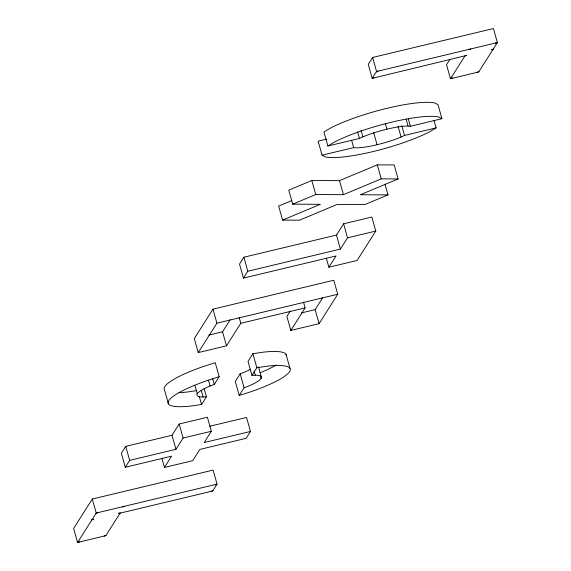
<?xml version="1.0" encoding="UTF-8"?>
<svg xmlns="http://www.w3.org/2000/svg" width="571" height="571" viewBox="0 0 571 571"><rect width="100%" height="100%" fill="white"/><g stroke="black" fill="none" stroke-linecap="round" stroke-linejoin="round"><path stroke-width="0.86" d="M328.867 267.228L357.111 260.469L375.782 231.062L371.842 217.044L343.599 223.803L336.447 235.066L243.867 257.221L239.506 264.102L243.446 278.113L336.019 255.965L328.867 267.228L326.319 258.156M92.295 499.025L73.623 528.432L77.563 542.45L105.806 535.691L120.353 512.772L118.782 513.151L118.54 513.529L212.69 491.003L217.051 484.122L213.111 470.111L92.295 499.025L96.235 513.036L77.563 542.45M209.685 426.266L246.544 417.444L250.483 431.462L204.197 442.539L211.349 431.269L207.409 417.258L179.166 424.017L172.014 435.28L125.727 446.358L121.359 453.231L125.299 467.249L171.593 456.172L164.434 467.442L161.886 458.37M450.462 78.734L478.705 71.975L497.377 42.568L493.437 28.55L372.62 57.464L368.252 64.337L372.192 78.355L466.586 55.444L465.015 55.822L450.462 78.734L446.522 64.723L449.862 59.463M290.225 311.152L286.885 316.413L290.825 330.431L319.068 323.671L337.739 294.258L333.799 280.24L212.976 309.154L194.304 338.567L198.244 352.585L226.487 345.826L240.798 323.293L305.128 307.897L303.508 302.123M243.446 278.113L247.807 271.239L340.387 249.084L347.539 237.821L375.782 231.062M125.299 467.249L129.667 460.376L175.954 449.298L183.105 438.028L211.349 431.269M372.192 78.355L376.56 71.482L497.377 42.568M198.244 352.585L216.916 323.172L337.739 294.258M79.126 542.072L79.369 541.693L77.806 542.065M97.798 512.665L95.992 513.422M373.762 77.977L374.005 77.599L372.435 77.977M378.13 71.104L376.318 71.86M208.858 335.084L222.547 331.808L230.177 319.789M104.236 536.069L106.049 535.312M122.908 506.655L122.665 507.041L124.478 506.277M168.431 403.875L164.491 389.857A63.41 11.884 -15.7 0 1 203.133 366.582L215.238 362.713L219.178 376.732L207.073 380.6A63.41 11.884 -15.7 0 0 190.907 406.067L201.556 404.496L206.438 396.802L204.118 388.558M206.438 396.802L203.133 397.002A33.511 6.281 -15.7 0 1 210.114 386.01L214.296 384.419L219.178 376.732M250.433 369.358A33.511 6.281 -15.7 0 1 244.338 372.178L240.155 373.777L235.273 381.464L239.213 395.482L251.319 391.613A63.41 11.884 -15.7 0 0 267.485 366.139L256.836 367.717L251.961 375.404L255.258 375.211L254.102 371.086M286.371 355.833A63.41 11.884 -15.7 0 0 263.545 352.121L252.896 353.699L248.021 361.386L251.961 375.404M239.213 395.482L244.095 387.795L248.278 386.196A33.511 6.281 -15.7 0 0 255.258 375.211M469.134 49.327L468.891 49.706L470.704 48.949M290.825 330.431L305.128 307.897M452.032 78.363L452.275 77.977L450.705 78.355M301.431 312.929L315.128 309.653L322.594 297.891M211.12 491.374L212.933 490.617M215.481 484.501L215.238 484.886L216.809 484.508M477.142 72.353L478.948 71.596M495.814 42.939L495.571 43.325L497.134 42.946M250.483 431.462L246.122 438.335L199.836 449.413L192.677 460.683L164.434 467.442M327.882 146.012L334.356 142.115A63.41 11.884 -15.7 0 1 438.992 117.069L441.94 118.711L438 104.693L435.052 103.051A63.41 11.884 -15.7 0 0 330.416 128.097L323.943 131.994L327.882 146.012L359.466 138.453L362.92 136.854A33.511 6.281 -15.7 0 1 408.065 126.048L410.356 126.27L441.94 118.711M434.039 120.46L436.123 127.883L429.656 131.78A63.41 11.884 -15.7 0 1 325.02 156.818L322.065 155.176L318.126 141.158L326.662 139.117M322.065 155.176L353.649 147.618L355.94 147.839A33.511 6.281 -15.7 0 0 401.092 137.04L404.539 135.441L436.123 127.883M384.982 184.162L387.995 194.882L360.322 194.747L398.115 178.951L394.168 164.933L377.288 164.848L339.495 180.65L311.823 180.515L288.769 190.157L292.709 204.175L320.381 204.311L282.588 220.106L278.648 206.088L291.795 200.592M292.709 204.175L315.763 194.533L343.435 194.668L381.228 178.866L398.115 178.951M387.995 194.882L364.94 204.525L337.268 204.389L299.475 220.192L282.588 220.106M493.258 49.063L491.445 49.82L493.016 49.441M96.235 513.036L217.051 484.122M92.109 519.531L93.68 519.16L91.867 519.917M195.974 390.721L186.967 392.049A63.41 11.884 -15.7 0 1 178.994 392.655M408.272 118.854L410.356 126.27M406.209 119.453L408.065 126.048M401.756 125.541L404.539 135.441M398.073 126.319L401.092 137.04M372.62 57.464L376.56 71.482M385.318 123.4L386.938 129.174M373.591 132.344L377.067 144.713M377.288 164.848L381.228 178.866M361.065 130.252L362.92 136.854M357.617 131.851L359.466 138.453M351.565 140.195L353.649 147.618M339.495 180.65L343.435 194.668M343.599 223.803L347.539 237.821M336.447 235.066L340.387 249.084M311.823 180.515L315.763 194.533M315.128 309.653L319.068 323.671M286.028 354.32L289.968 368.338M243.867 257.221L247.807 271.239M258.527 366.818L261.311 376.717M260.426 375.989L261.118 378.466M252.896 353.699L256.836 367.717M239.178 317.519L240.798 323.293M240.155 373.777L244.095 387.795M222.547 331.808L226.487 345.826M212.976 309.154L216.916 323.172M212.676 378.644L214.296 384.419M208.486 380.243L210.114 386.01M201.278 390.407L203.133 397.002M199.236 396.245L201.556 404.496M194.954 385.496L197.273 393.747M179.166 424.017L183.105 438.028M172.014 435.28L175.954 449.298M125.727 446.358L129.667 460.376M276.321 365.047A63.41 11.884 -15.7 0 1 259.848 372.892"/></g></svg>
